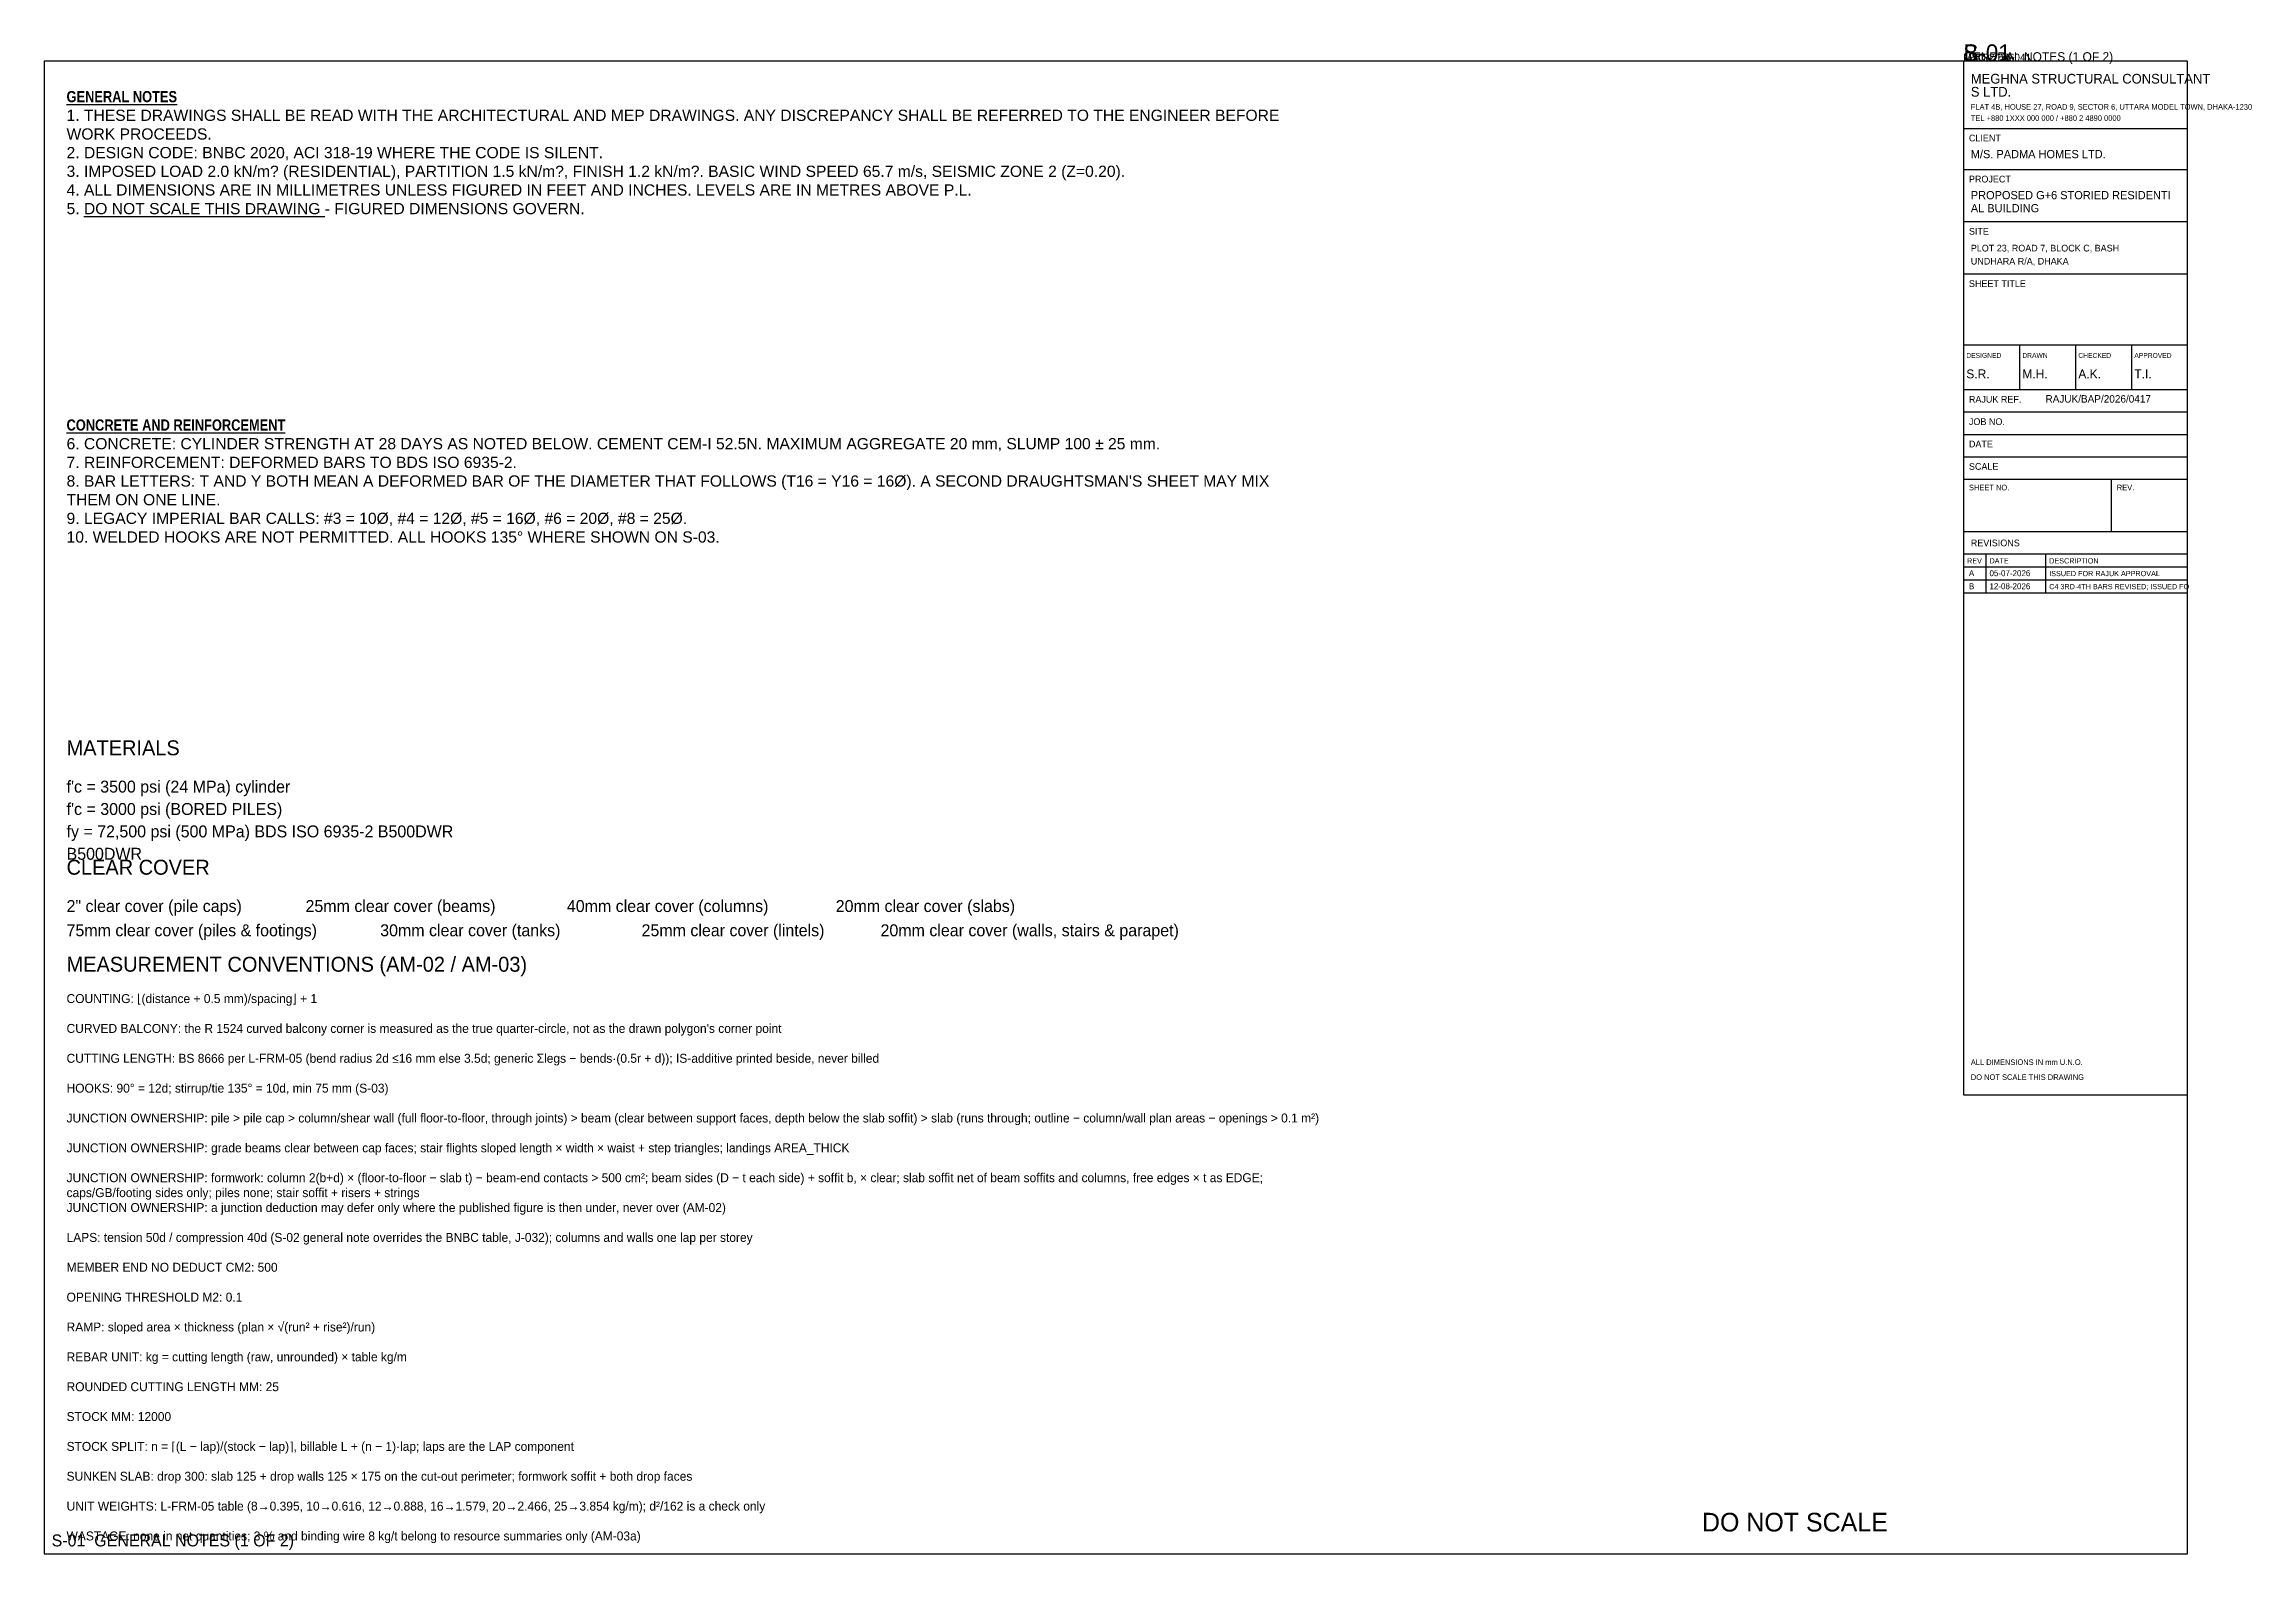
# Paper-space layout 'S-01 GENERAL NOTES (1 OF 2)' of a CAD drawing. Extents: x 10 to 601, y 10 to 415.
import ezdxf

# ---------------------------------------------------------------- set-up
doc = ezdxf.new("R2010")
doc.units = 0
for name, color, linetype in [('Sheet', 7, 'Continuous'), ('Text-1', 7, 'Continuous'), ('TITLE', 7, 'Continuous')]:
    doc.layers.add(name, color=color, linetype=linetype)
doc.styles.add('Swis721 Cn BT', font='swiss.ttf')

# ---------------------------------------------------------------- blocks, each defined once
blk = doc.blocks.new('TITLE_BLOCK')
at = {"layer": 'TITLE'}
for p, q in [((0, -18), (60, -18)), ((0, -29), (60, -29)), ((0, -43), (60, -43)), ((0, -57), (60, -57)), ((0, -76), (60, -76)), ((0, -76), (0, -88)), ((15, -76), (15, -88)), ((30, -76), (30, -88)), ((45, -76), (45, -88)), ((0, -88), (60, -88)), ((0, -94), (60, -94)), ((0, -100), (60, -100)), ((0, -106), (60, -106)), ((0, -112), (60, -112)), ((39.6, -112), (39.6, -126)), ((0, -126), (60, -126)), ((0, -132), (60, -132)), ((0, -132), (60, -132)), ((0, -135.5), (60, -135.5)), ((6, -132), (6, -142.5)), ((22, -132), (22, -142.5)), ((0, -139), (60, -139)), ((0, -142.5), (60, -142.5))]:
    blk.add_line(p, q, dxfattribs=at)
blk.add_lwpolyline([(0, -277), (60, -277), (60, 0), (0, 0)], close=True, dxfattribs=at)
at = {"layer": 'Text-1'}
for tag, height in [('JOBNO', 2), ('SCALE', 2), ('SHEETTITLE', 2.4), ('SHEETTITLE2', 2.4), ('DATE', 2), ('SHEETNO', 4.5), ('REV', 4.5)]:
    blk.add_attdef(tag, (0, 0), '', height=height, dxfattribs=at)
at = {"layer": 'TITLE'}
for s, height, p in [('MEGHNA STRUCTURAL CONSULTANT', 2.6, (2, -6)), ('S LTD.', 2.6, (2, -9.5)), ('FLAT 4B, HOUSE 27, ROAD 9, SECTOR 6, UTTARA MODEL TOWN, DHAKA-1230', 1.5, (2, -13)), ('TEL +880 1XXX 000 000 / +880 2 4890 0000', 1.5, (2, -16)), ('CLIENT', 1.8, (1.5, -21.5)), ('M/S. PADMA HOMES LTD.', 2.2, (2, -26)), ('PROJECT', 1.8, (1.5, -32.5)), ('PROPOSED G+6 STORIED RESIDENTI', 2.2, (2, -37)), ('AL BUILDING', 2.2, (2, -40.5)), ('SITE', 1.8, (1.5, -46.5)), ('UNDHARA R/A, DHAKA', 1.8, (2, -54.5)), ('PLOT 23, ROAD 7, BLOCK C, BASH', 1.8, (2, -51)), ('SHEET TITLE', 1.8, (1.5, -60.5)), ('DESIGNED', 1.3, (0.8, -79.5)), ('S.R.', 2.4, (0.8, -85)), ('DRAWN', 1.3, (15.8, -79.5)), ('M.H.', 2.4, (15.8, -85)), ('A.K.', 2.4, (30.8, -85)), ('CHECKED', 1.3, (30.8, -79.5)), ('APPROVED', 1.3, (45.8, -79.5)), ('T.I.', 2.4, (45.8, -85)), ('RAJUK REF.', 1.8, (1.5, -91.5)), ('RAJUK/BAP/2026/0417', 2, (22, -91.5)), ('JOB NO.', 1.8, (1.5, -97.5)), ('DATE', 1.8, (1.5, -103.5)), ('SCALE', 1.8, (1.5, -109.5)), ('SHEET NO.', 1.5, (1.5, -115)), ('REV.', 1.5, (41.1, -115)), ('REVISIONS', 1.8, (2, -130)), ('REV', 1.4, (1, -134.6)), ('DATE', 1.4, (7, -134.6)), ('DESCRIPTION', 1.4, (23, -134.6)), ('ALL DIMENSIONS IN mm U.N.O.', 1.5, (2, -269)), ('DO NOT SCALE THIS DRAWING', 1.5, (2, -273))]:
    blk.add_text(s, height=height, dxfattribs=at).set_placement(p)

psp = doc.layouts.new('S-01 GENERAL NOTES (1 OF 2)')

# ---------------------------------------------------------------- linework, layer by layer
at = {"layer": 'Sheet'}
psp.add_lwpolyline([(10, 10), (584, 10), (584, 410), (10, 410)], close=True, dxfattribs=at)

# ---------------------------------------------------------------- block references
at = {"layer": 'TITLE'}
psp.add_blockref('TITLE_BLOCK', (524, 410), dxfattribs=at).add_auto_attribs({'SHEETTITLE': 'GENERAL NOTES (1 OF 2)', 'JOBNO': 'MSC-2026-041', 'DATE': '12-08-2026', 'SCALE': 'N.T.S.', 'SHEETNO': 'S-01', 'REV': 'B'})

# ---------------------------------------------------------------- texts
at = {"layer": 'Sheet'}
for s, height, p in [('MATERIALS', 4, (16, 224)), ('CLEAR COVER', 4, (16, 192)), ('MEASUREMENT CONVENTIONS (AM-02 / AM-03)', 4, (16, 166)), ('S-01  GENERAL NOTES (1 OF 2)', 3.2, (12, 12))]:
    psp.add_text(s, height=height, dxfattribs=at).set_placement(p)
at = {"layer": 'Text-1'}
for s, height, p in [("f'c = 3500 psi (24 MPa) cylinder", 3.2, (16, 214)), ("f'c = 3000 psi (BORED PILES)", 3.2, (16, 208)), ('fy = 72,500 psi (500 MPa) BDS ISO 6935-2 B500DWR', 3.2, (16, 202)), ('B500DWR', 3.2, (16, 196)), ('2" clear cover (pile caps)', 3.2, (16, 182)), ('25mm clear cover (beams)', 3.2, (80, 182)), ('40mm clear cover (columns)', 3.2, (150, 182)), ('20mm clear cover (slabs)', 3.2, (222, 182)), ('75mm clear cover (piles & footings)', 3.2, (16, 175.5)), ('30mm clear cover (tanks)', 3.2, (100, 175.5)), ('25mm clear cover (lintels)', 3.2, (170, 175.5)), ('20mm clear cover (walls, stairs & parapet)', 3.2, (234, 175.5)), ('DO NOT SCALE', 5, (454, 16))]:
    psp.add_text(s, height=height, dxfattribs=at).set_placement(p)
at = {"layer": 'Text-1', "char_height": 3, "width": 334, "attachment_point": 1, "style": 'Swis721 Cn BT'}
for s, insert in [('{\\fSwis721 Cn BT|b1|i0|c0|p34;\\LGENERAL NOTES}\\P\\A1;1. THESE DRAWINGS SHALL BE READ WITH THE ARCHITECTURAL AND MEP DRAWINGS. ANY DISCREPANCY SHALL BE REFERRED TO THE ENGINEER BEFORE WORK PROCEEDS.\\P2. DESIGN CODE: BNBC 2020, ACI 318-19 WHERE THE CODE IS SILENT.\\P3. IMPOSED LOAD 2.0 kN/m%%2 (RESIDENTIAL), PARTITION 1.5 kN/m%%2, FINISH 1.2 kN/m%%2. BASIC WIND SPEED 65.7 m/s, SEISMIC ZONE 2 (Z=0.20).\\P4. ALL DIMENSIONS ARE IN MILLIMETRES UNLESS FIGURED IN FEET AND INCHES. LEVELS ARE IN METRES ABOVE P.L.\\P5. {\\LDO NOT SCALE THIS DRAWING} - FIGURED DIMENSIONS GOVERN.\\P', (16, 402)), ("{\\fSwis721 Cn BT|b1|i0|c0|p34;\\LCONCRETE AND REINFORCEMENT}\\P6. CONCRETE: CYLINDER STRENGTH AT 28 DAYS AS NOTED BELOW. CEMENT CEM-I 52.5N. MAXIMUM AGGREGATE 20 mm, SLUMP 100 %%P 25 mm.\\P7. REINFORCEMENT: DEFORMED BARS TO BDS ISO 6935-2.\\P8. BAR LETTERS: T AND Y BOTH MEAN A DEFORMED BAR OF THE DIAMETER THAT FOLLOWS (T16 = Y16 = 16%%C). A SECOND DRAUGHTSMAN'S SHEET MAY MIX THEM ON ONE LINE.\\P9. LEGACY IMPERIAL BAR CALLS: #3 = 10%%C, #4 = 12%%C, #5 = 16%%C, #6 = 20%%C, #8 = 25%%C.\\P10. WELDED HOOKS ARE NOT PERMITTED. ALL HOOKS 135%%D WHERE SHOWN ON S-03.\\P", (16, 314))]:
    psp.add_mtext(s, dxfattribs=dict(at, insert=insert))
at = {"layer": 'Text-1', "char_height": 2.4, "width": 334, "attachment_point": 1}
for s, insert in [('COUNTING: ⌊(distance + 0.5 mm)/spacing⌋ + 1', (16, 160)), ("CURVED BALCONY: the R 1524 curved balcony corner is measured as the true quarter-circle, not as the drawn polygon's corner point", (16, 152)), ('CUTTING LENGTH: BS 8666 per L-FRM-05 (bend radius 2d ≤16 mm else 3.5d; generic Σlegs − bends·(0.5r + d)); IS-additive printed beside, never billed', (16, 144)), ('HOOKS: 90° = 12d; stirrup/tie 135° = 10d, min 75 mm (S-03)', (16, 136)), ('JUNCTION OWNERSHIP: pile > pile cap > column/shear wall (full floor-to-floor, through joints) > beam (clear between support faces, depth below the slab soffit) > slab (runs through; outline − column/wall plan areas − openings > 0.1 m²)', (16, 128)), ('JUNCTION OWNERSHIP: grade beams clear between cap faces; stair flights sloped length × width × waist + step triangles; landings AREA_THICK', (16, 120)), ('JUNCTION OWNERSHIP: formwork: column 2(b+d) × (floor-to-floor − slab t) − beam-end contacts > 500 cm²; beam sides (D − t each side) + soffit b, × clear; slab soffit net of beam soffits and columns, free edges × t as EDGE; caps/GB/footing sides only; piles none; stair soffit + risers + strings', (16, 112)), ('JUNCTION OWNERSHIP: a junction deduction may defer only where the published figure is then under, never over (AM-02)', (16, 104)), ('LAPS: tension 50d / compression 40d (S-02 general note overrides the BNBC table, J-032); columns and walls one lap per storey', (16, 96)), ('MEMBER END NO DEDUCT CM2: 500', (16, 88)), ('OPENING THRESHOLD M2: 0.1', (16, 80)), ('RAMP: sloped area × thickness (plan × √(run² + rise²)/run)', (16, 72)), ('REBAR UNIT: kg = cutting length (raw, unrounded) × table kg/m', (16, 64)), ('ROUNDED CUTTING LENGTH MM: 25', (16, 56)), ('STOCK MM: 12000', (16, 48)), ('STOCK SPLIT: n = ⌈(L − lap)/(stock − lap)⌉, billable L + (n − 1)·lap; laps are the LAP component', (16, 40)), ('SUNKEN SLAB: drop 300: slab 125 + drop walls 125 × 175 on the cut-out perimeter; formwork soffit + both drop faces', (16, 32)), ('UNIT WEIGHTS: L-FRM-05 table (8→0.395, 10→0.616, 12→0.888, 16→1.579, 20→2.466, 25→3.854 kg/m); d²/162 is a check only', (16, 24)), ('WASTAGE: none in net quantities; 3 % and binding wire 8 kg/t belong to resource summaries only (AM-03a)', (16, 16))]:
    psp.add_mtext(s, dxfattribs=dict(at, insert=insert))
at = {"layer": 'TITLE'}
for s, height, p in [('A', 1.6, (525.5, 272)), ('05-07-2026', 1.6, (531, 272)), ('ISSUED FOR RAJUK APPROVAL', 1.4, (547, 272)), ('B', 1.6, (525.5, 268.5)), ('12-08-2026', 1.6, (531, 268.5)), ('C4 3RD-4TH BARS REVISED; ISSUED FO', 1.4, (547, 268.5))]:
    psp.add_text(s, height=height, dxfattribs=at).set_placement(p)

doc.saveas('drawing.dxf')
